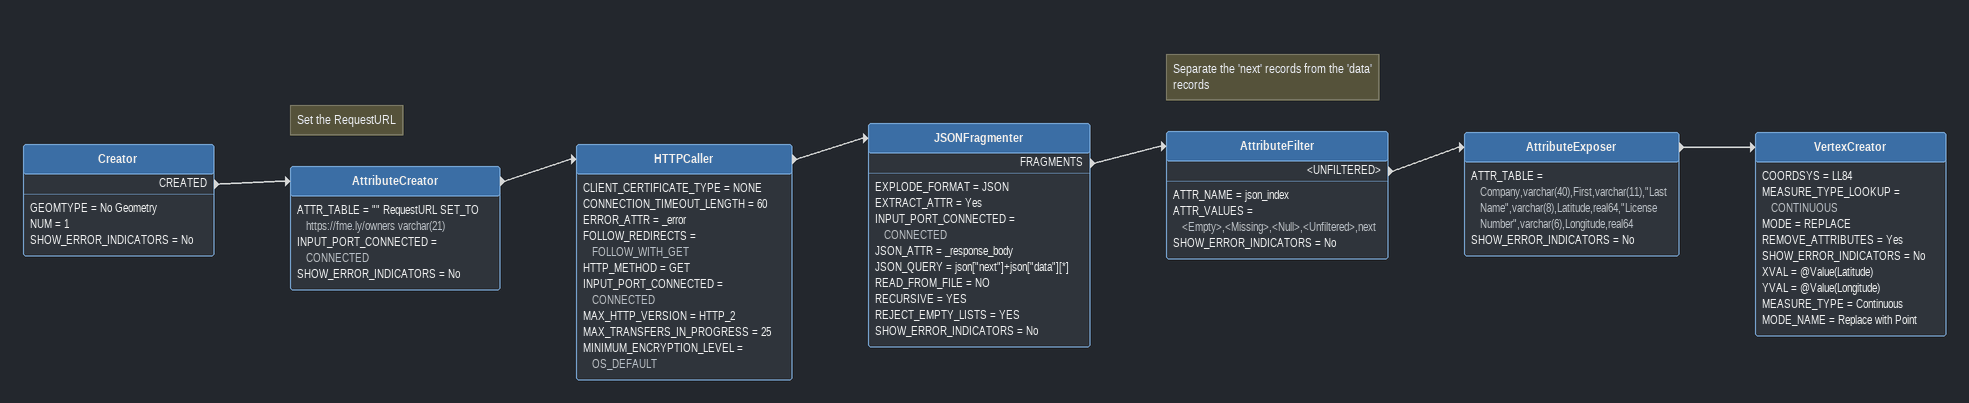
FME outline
Creator
    GEOMTYPE = No Geometry
    NUM = 1
    SHOW_ERROR_INDICATORS = No
    CREATED -> AttributeCreator
Note: Set the RequestURL
AttributeCreator
    ATTR_TABLE = "" RequestURL SET_TO https://fme.ly/owners varchar(21)
    INPUT_PORT_CONNECTED = CONNECTED
    SHOW_ERROR_INDICATORS = No
    -> HTTPCaller
HTTPCaller
    CLIENT_CERTIFICATE_TYPE = NONE
    CONNECTION_TIMEOUT_LENGTH = 60
    ERROR_ATTR = _error
    FOLLOW_REDIRECTS = FOLLOW_WITH_GET
    HTTP_METHOD = GET
    INPUT_PORT_CONNECTED = CONNECTED
    MAX_HTTP_VERSION = HTTP_2
    MAX_TRANSFERS_IN_PROGRESS = 25
    MINIMUM_ENCRYPTION_LEVEL = OS_DEFAULT
    -> JSONFragmenter
JSONFragmenter
    EXPLODE_FORMAT = JSON
    EXTRACT_ATTR = Yes
    INPUT_PORT_CONNECTED = CONNECTED
    JSON_ATTR = _response_body
    JSON_QUERY = json["next"]+json["data"][*]
    READ_FROM_FILE = NO
    RECURSIVE = YES
    REJECT_EMPTY_LISTS = YES
    SHOW_ERROR_INDICATORS = No
    FRAGMENTS -> AttributeFilter
Note: Separate the 'next' records from the 'data' records
AttributeFilter
    ATTR_NAME = json_index
    ATTR_VALUES = <Empty>,<Missing>,<Null>,<Unfiltered>,next
    SHOW_ERROR_INDICATORS = No
    <UNFILTERED> -> AttributeExposer
AttributeExposer
    ATTR_TABLE = Company,varchar(40),First,varchar(11),"Last Name",varchar(8),Latitude,real64,"License Number",varchar(6),Longitude,real64
    SHOW_ERROR_INDICATORS = No
    -> VertexCreator
VertexCreator
    COORDSYS = LL84
    MEASURE_TYPE_LOOKUP = CONTINUOUS
    MODE = REPLACE
    REMOVE_ATTRIBUTES = Yes
    SHOW_ERROR_INDICATORS = No
    XVAL = @Value(Latitude)
    YVAL = @Value(Longitude)
    MEASURE_TYPE = Continuous
    MODE_NAME = Replace with Point
